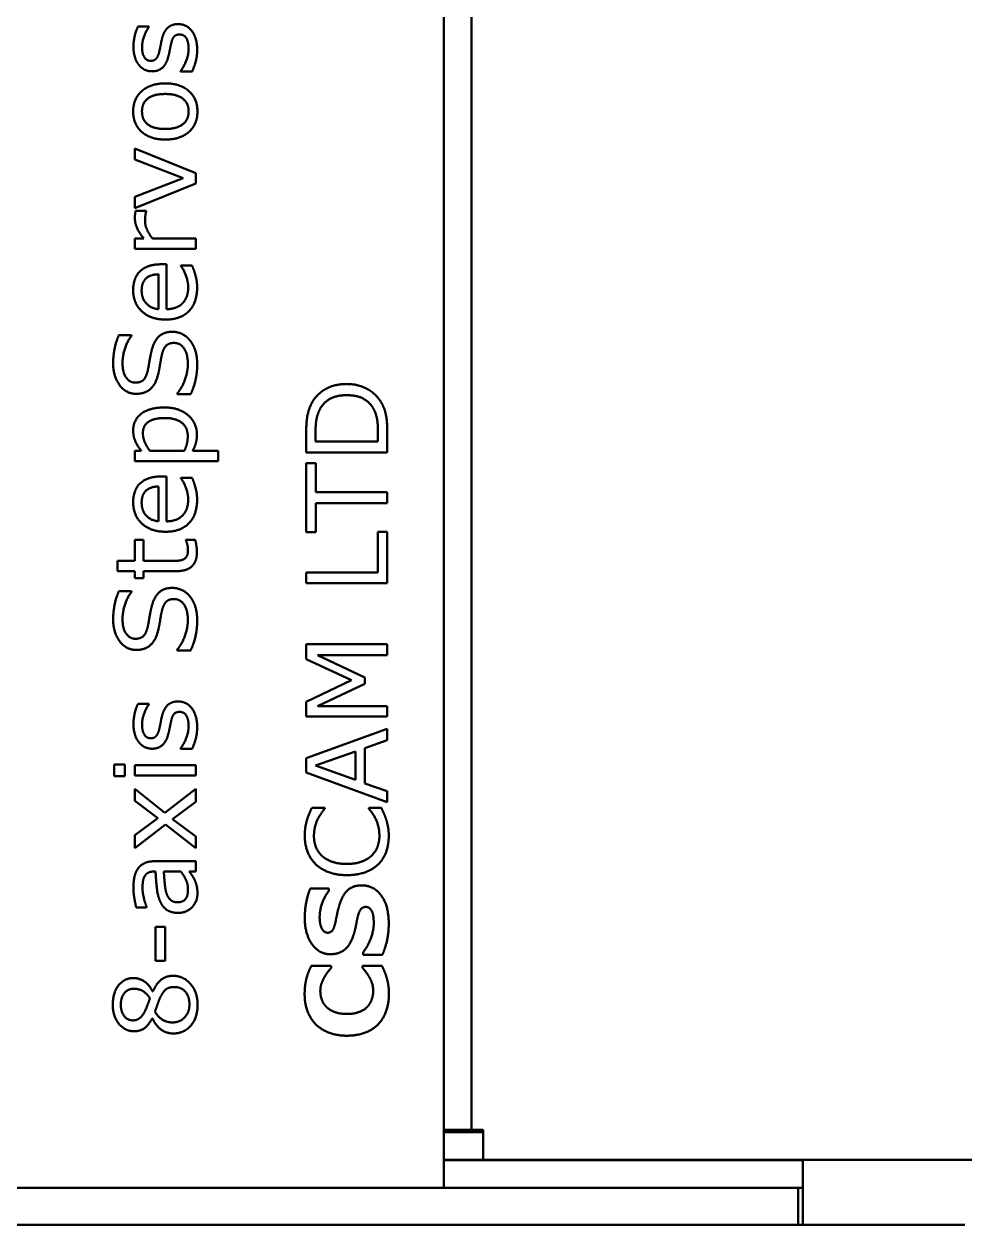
# Model space of a CAD drawing. Header units: millimetres. Extents: x 3100 to 5091, y 868 to 1900.
# Drawn here: x 3304.3 to 3344.9, y 1598.4 to 1650.3 of the extents above; entities that cross this region are included whole.
import ezdxf

# ---------------------------------------------------------------- set-up
doc = ezdxf.new("R2010")
doc.units = ezdxf.units.MM
doc.header["$LTSCALE"] = 1.8
doc.layers.add('외형선(ISO)', color=7, linetype='Continuous', lineweight=50)

msp = doc.modelspace()

# ---------------------------------------------------------------- linework, layer by layer
at = {"layer": '외형선(ISO)'}
for p, q in [((3322.44, 1687.934), (3322.44, 1604.534)), ((3323.64, 1687.934), (3323.64, 1604.534)), ((3309.711, 1650.168), (3309.24, 1650.168)), ((3309.711, 1650.145), (3309.711, 1650.168)), ((3311.077, 1648.243), (3311.077, 1648.22)), ((3311.077, 1648.22), (3311.574, 1648.22)), ((3309.106, 1644.894), (3309.106, 1644.431)), ((3311.731, 1643.831), (3309.106, 1644.894)), ((3309.106, 1644.431), (3311.194, 1643.625)), ((3311.194, 1643.625), (3309.106, 1642.808)), ((3311.731, 1643.388), (3311.731, 1643.831)), ((3309.106, 1642.331), (3311.731, 1643.388)), ((3309.106, 1642.808), (3309.106, 1642.331)), ((3309.588, 1642.208), (3309.134, 1642.208)), ((3309.588, 1642.185), (3309.588, 1642.208)), ((3309.106, 1641.011), (3309.106, 1640.568)), ((3309.494, 1641.011), (3309.106, 1641.011)), ((3311.731, 1641.011), (3309.868, 1641.011)), ((3311.731, 1640.568), (3311.731, 1641.011)), ((3309.106, 1640.568), (3311.731, 1640.568)), ((3310.126, 1639.468), (3310.126, 1637.963)), ((3310.463, 1639.9), (3310.223, 1639.9)), ((3310.463, 1637.963), (3310.463, 1639.9)), ((3311.088, 1639.848), (3311.088, 1639.825)), ((3311.571, 1639.848), (3311.088, 1639.848)), ((3308.963, 1636.848), (3308.414, 1636.848)), ((3308.963, 1636.814), (3308.963, 1636.848)), ((3310.931, 1634.323), (3310.931, 1634.288)), ((3310.931, 1634.288), (3311.514, 1634.288)), ((3316.904, 1632.244), (3316.904, 1632.681)), ((3319.598, 1632.681), (3319.598, 1632.244)), ((3316.501, 1632.653), (3316.501, 1631.778)), ((3319.598, 1632.244), (3316.904, 1632.244)), ((3320.001, 1631.778), (3320.001, 1632.661)), ((3309.106, 1631.851), (3309.106, 1631.408)), ((3309.38, 1631.851), (3309.106, 1631.851)), ((3311.24, 1631.851), (3309.751, 1631.851)), ((3312.7, 1631.851), (3311.6, 1631.851)), ((3312.7, 1631.408), (3312.7, 1631.851)), ((3316.501, 1631.778), (3320.001, 1631.778)), ((3309.106, 1631.408), (3312.7, 1631.408)), ((3316.501, 1631.31), (3316.501, 1628.341)), ((3316.915, 1631.31), (3316.501, 1631.31)), ((3316.915, 1630.058), (3316.915, 1631.31)), ((3310.463, 1630.74), (3310.223, 1630.74)), ((3310.463, 1628.803), (3310.463, 1630.74)), ((3311.088, 1630.688), (3311.088, 1630.665)), ((3311.571, 1630.688), (3311.088, 1630.688)), ((3310.126, 1630.308), (3310.126, 1628.803)), ((3320.001, 1630.058), (3316.915, 1630.058)), ((3316.915, 1629.593), (3320.001, 1629.593)), ((3316.915, 1628.341), (3316.915, 1629.593)), ((3320.001, 1629.593), (3320.001, 1630.058)), ((3316.501, 1628.341), (3316.915, 1628.341)), ((3319.587, 1628.347), (3319.587, 1626.598)), ((3320.001, 1628.347), (3319.587, 1628.347)), ((3320.001, 1626.133), (3320.001, 1628.347)), ((3309.106, 1628.005), (3309.106, 1627.097)), ((3309.477, 1628.005), (3309.106, 1628.005)), ((3309.477, 1627.097), (3309.477, 1628.005)), ((3311.311, 1628.005), (3311.311, 1627.983)), ((3311.708, 1628.005), (3311.311, 1628.005)), ((3308.351, 1627.097), (3308.351, 1626.654)), ((3309.106, 1627.097), (3308.351, 1627.097)), ((3310.674, 1627.097), (3309.477, 1627.097)), ((3308.351, 1626.654), (3309.106, 1626.654)), ((3309.106, 1626.654), (3309.106, 1626.357)), ((3309.477, 1626.654), (3310.874, 1626.654)), ((3309.477, 1626.357), (3309.477, 1626.654)), ((3316.501, 1626.598), (3316.501, 1626.133)), ((3319.587, 1626.598), (3316.501, 1626.598)), ((3309.106, 1626.357), (3309.477, 1626.357)), ((3316.501, 1626.133), (3320.001, 1626.133)), ((3308.963, 1625.791), (3308.414, 1625.791)), ((3308.963, 1625.757), (3308.963, 1625.791)), ((3316.501, 1623.498), (3316.501, 1622.853)), ((3320.001, 1623.498), (3316.501, 1623.498)), ((3320.001, 1623.033), (3320.001, 1623.498)), ((3310.931, 1623.265), (3310.931, 1623.231)), ((3310.931, 1623.231), (3311.514, 1623.231)), ((3316.501, 1622.853), (3318.45, 1621.95)), ((3316.987, 1623.033), (3320.001, 1623.033)), ((3319.038, 1622.061), (3316.987, 1623.033)), ((3318.45, 1621.95), (3316.501, 1621.018)), ((3319.038, 1621.784), (3319.038, 1622.061)), ((3316.987, 1620.818), (3319.038, 1621.784)), ((3309.711, 1620.925), (3309.24, 1620.925)), ((3309.711, 1620.903), (3309.711, 1620.925)), ((3316.501, 1621.018), (3316.501, 1620.384)), ((3320.001, 1620.818), (3316.987, 1620.818)), ((3320.001, 1620.384), (3320.001, 1620.818)), ((3316.501, 1620.384), (3320.001, 1620.384)), ((3320.001, 1619.853), (3316.501, 1618.578)), ((3320.001, 1619.358), (3320.001, 1619.853)), ((3319.03, 1619.016), (3320.001, 1619.358)), ((3311.077, 1619), (3311.077, 1618.977)), ((3311.077, 1618.977), (3311.574, 1618.977)), ((3316.907, 1618.256), (3318.627, 1618.87)), ((3318.627, 1618.87), (3318.627, 1617.638)), ((3319.03, 1617.493), (3319.03, 1619.016)), ((3308.208, 1618.305), (3308.208, 1617.805)), ((3308.666, 1618.305), (3308.208, 1618.305)), ((3308.666, 1617.805), (3308.666, 1618.305)), ((3309.106, 1618.277), (3309.106, 1617.834)), ((3311.731, 1618.277), (3309.106, 1618.277)), ((3311.731, 1617.834), (3311.731, 1618.277)), ((3316.501, 1618.578), (3316.501, 1617.956)), ((3318.627, 1617.638), (3316.907, 1618.256)), ((3308.208, 1617.805), (3308.666, 1617.805)), ((3309.106, 1617.834), (3311.731, 1617.834)), ((3316.501, 1617.956), (3320.001, 1616.681)), ((3309.106, 1617.251), (3309.106, 1616.737)), ((3310.397, 1616.22), (3309.106, 1617.251)), ((3311.731, 1617.251), (3310.397, 1616.22)), ((3311.731, 1616.691), (3311.731, 1617.251)), ((3320.001, 1617.153), (3319.03, 1617.493)), ((3320.001, 1616.681), (3320.001, 1617.153)), ((3309.106, 1616.737), (3310.097, 1615.994)), ((3310.723, 1615.951), (3311.731, 1616.691)), ((3317.298, 1616.433), (3316.747, 1616.433)), ((3317.298, 1616.398), (3317.298, 1616.433)), ((3319.201, 1616.433), (3319.201, 1616.398)), ((3319.747, 1616.433), (3319.201, 1616.433)), ((3310.097, 1615.994), (3309.106, 1615.257)), ((3309.106, 1614.697), (3310.423, 1615.711)), ((3310.423, 1615.711), (3311.731, 1614.688)), ((3311.731, 1615.203), (3310.723, 1615.951)), ((3309.106, 1615.257), (3309.106, 1614.697)), ((3311.731, 1614.688), (3311.731, 1615.203)), ((3311.731, 1614.128), (3309.948, 1614.128)), ((3311.731, 1613.685), (3311.731, 1614.128)), ((3309.928, 1613.685), (3309.997, 1613.685)), ((3310.354, 1613.685), (3311.088, 1613.685)), ((3311.454, 1613.685), (3311.731, 1613.685)), ((3317.478, 1612.947), (3316.673, 1612.947)), ((3317.478, 1612.85), (3317.478, 1612.947)), ((3309.163, 1612.131), (3309.611, 1612.131)), ((3309.611, 1612.131), (3309.611, 1612.154)), ((3309.988, 1611.294), (3309.988, 1609.828)), ((3310.414, 1611.294), (3309.988, 1611.294)), ((3310.414, 1609.828), (3310.414, 1611.294)), ((3318.955, 1610.196), (3318.955, 1610.096)), ((3318.955, 1610.096), (3319.793, 1610.096)), ((3309.988, 1609.828), (3310.414, 1609.828)), ((3317.573, 1609.621), (3316.724, 1609.621)), ((3317.573, 1609.518), (3317.573, 1609.621)), ((3318.933, 1609.621), (3318.933, 1609.527)), ((3319.77, 1609.621), (3318.933, 1609.621)), ((3309.883, 1608.505), (3309.868, 1608.505)), ((3309.848, 1607.343), (3309.863, 1607.343)), ((3322.44, 1603.334), (3322.44, 1604.534)), ((3323.64, 1604.534), (3323.64, 1602.534)), ((3322.44, 1603.334), (3322.44, 1600.026)), ((3322.44, 1602.534), (3323.64, 1602.534)), ((3322.44, 1602.434), (3324.14, 1602.434)), ((3323.64, 1602.534), (3324.14, 1602.534)), ((3324.14, 1601.234), (3324.14, 1602.534)), ((3324.14, 1601.234), (3322.44, 1601.234)), ((3322.44, 1601.226), (3337.94, 1601.226)), ((3350.14, 1601.234), (3324.14, 1601.234)), ((3337.94, 1601.234), (3337.94, 1599.426)), ((3286.44, 1600.026), (3322.44, 1600.026)), ((3337.74, 1600.026), (3322.44, 1600.026)), ((3337.74, 1599.426), (3337.74, 1600.026)), ((3337.74, 1600.026), (3337.94, 1600.026)), ((3337.74, 1599.426), (3337.74, 1598.426)), ((3337.94, 1598.426), (3337.94, 1599.426)), ((3295.14, 1598.426), (3337.74, 1598.426)), ((3337.94, 1598.426), (3337.74, 1598.426)), ((3337.94, 1598.426), (3344.94, 1598.426))]:
    msp.add_line(p, q, dxfattribs=at)
for points in [[(3309.24, 1650.168), (3309.157, 1650.008), (3309.043, 1649.525), (3309.043, 1649.291)], [(3309.414, 1649.26), (3309.414, 1649.491), (3309.586, 1649.977), (3309.711, 1650.145)], [(3310.514, 1650.105), (3310.343, 1649.937), (3310.271, 1649.628)], [(3310.974, 1650.271), (3310.688, 1650.271), (3310.514, 1650.105)], [(3310.794, 1649.731), (3310.874, 1649.82), (3311.031, 1649.82)], [(3311.794, 1649.163), (3311.794, 1649.677), (3311.334, 1650.271), (3310.974, 1650.271)], [(3311.031, 1649.82), (3311.234, 1649.82), (3311.423, 1649.491), (3311.423, 1649.2)], [(3309.043, 1649.291), (3309.043, 1649.04), (3309.171, 1648.634), (3309.283, 1648.503)], [(3310.271, 1649.628), (3310.248, 1649.528), (3310.191, 1649.225), (3310.163, 1649.103)], [(3310.548, 1648.865), (3310.583, 1648.991), (3310.637, 1649.294), (3310.66, 1649.388)], [(3310.66, 1649.388), (3310.717, 1649.64), (3310.794, 1649.731)], [(3309.786, 1648.683), (3309.6, 1648.683), (3309.414, 1649.017), (3309.414, 1649.26)], [(3310.028, 1648.783), (3309.948, 1648.683), (3309.786, 1648.683)], [(3309.843, 1648.231), (3310.103, 1648.231), (3310.457, 1648.52), (3310.548, 1648.865)], [(3310.163, 1649.103), (3310.111, 1648.883), (3310.028, 1648.783)], [(3311.423, 1649.2), (3311.423, 1648.965), (3311.237, 1648.451), (3311.077, 1648.243)], [(3311.574, 1648.22), (3311.654, 1648.385), (3311.794, 1648.871), (3311.794, 1649.163)], [(3309.283, 1648.503), (3309.394, 1648.365), (3309.683, 1648.231), (3309.843, 1648.231)], [(3310.42, 1647.711), (3309.777, 1647.711), (3309.031, 1647.051), (3309.031, 1646.5)], [(3311.806, 1646.5), (3311.806, 1647.051), (3311.063, 1647.711), (3310.42, 1647.711)], [(3309.411, 1646.5), (3309.411, 1646.854), (3309.908, 1647.254), (3310.42, 1647.254)], [(3310.42, 1647.254), (3310.92, 1647.254), (3311.426, 1646.851), (3311.426, 1646.5)], [(3309.031, 1646.5), (3309.031, 1645.943), (3309.777, 1645.285), (3310.42, 1645.285)], [(3310.42, 1645.743), (3309.908, 1645.743), (3309.411, 1646.14), (3309.411, 1646.5)], [(3311.426, 1646.5), (3311.426, 1646.143), (3310.914, 1645.743), (3310.42, 1645.743)], [(3310.42, 1645.285), (3311.063, 1645.285), (3311.806, 1645.943), (3311.806, 1646.5)], [(3309.134, 1642.208), (3309.117, 1642.105), (3309.106, 1642.003), (3309.106, 1641.885)], [(3309.543, 1641.774), (3309.543, 1641.9), (3309.566, 1642.085), (3309.588, 1642.185)], [(3309.106, 1641.885), (3309.106, 1641.677), (3309.283, 1641.274), (3309.494, 1641.011)], [(3309.868, 1641.011), (3309.723, 1641.188), (3309.543, 1641.568), (3309.543, 1641.774)], [(3310.223, 1639.9), (3309.651, 1639.9), (3309.031, 1639.323), (3309.031, 1638.791)], [(3309.397, 1638.768), (3309.397, 1639.12), (3309.777, 1639.465), (3310.126, 1639.468)], [(3311.088, 1639.825), (3311.191, 1639.708), (3311.406, 1639.165), (3311.406, 1638.897)], [(3311.791, 1638.903), (3311.791, 1639.16), (3311.666, 1639.625), (3311.571, 1639.848)], [(3310.431, 1637.514), (3311.083, 1637.514), (3311.791, 1638.248), (3311.791, 1638.903)], [(3311.406, 1638.897), (3311.406, 1638.694), (3311.291, 1638.357), (3311.18, 1638.237)], [(3309.031, 1638.791), (3309.031, 1638.217), (3309.788, 1637.514), (3310.431, 1637.514)], [(3310.126, 1637.963), (3309.814, 1637.991), (3309.397, 1638.411), (3309.397, 1638.768)], [(3311.18, 1638.237), (3311.066, 1638.108), (3310.706, 1637.963), (3310.463, 1637.963)], [(3308.414, 1636.848), (3308.308, 1636.611), (3308.168, 1635.994), (3308.168, 1635.625)], [(3310.731, 1636.988), (3310.357, 1636.988), (3309.937, 1636.594), (3309.834, 1636.203)], [(3311.474, 1636.625), (3311.337, 1636.797), (3310.937, 1636.988), (3310.731, 1636.988)], [(3308.571, 1635.62), (3308.571, 1635.963), (3308.794, 1636.614), (3308.963, 1636.814)], [(3310.283, 1636.043), (3310.346, 1636.277), (3310.566, 1636.505), (3310.797, 1636.505)], [(3310.797, 1636.505), (3311.068, 1636.505), (3311.391, 1636.023), (3311.391, 1635.591)], [(3311.794, 1635.585), (3311.794, 1635.937), (3311.626, 1636.437), (3311.474, 1636.625)], [(3309.834, 1636.203), (3309.786, 1636.008), (3309.691, 1635.454), (3309.657, 1635.303)], [(3310.128, 1635.225), (3310.174, 1635.454), (3310.237, 1635.868), (3310.283, 1636.043)], [(3308.168, 1635.625), (3308.168, 1635.051), (3308.731, 1634.308), (3309.168, 1634.308)], [(3309.126, 1634.791), (3308.88, 1634.791), (3308.571, 1635.245), (3308.571, 1635.62)], [(3309.657, 1635.303), (3309.591, 1635.017), (3309.343, 1634.791), (3309.126, 1634.791)], [(3311.391, 1635.591), (3311.391, 1635.283), (3311.151, 1634.588), (3310.931, 1634.323)], [(3311.514, 1634.288), (3311.654, 1634.6), (3311.794, 1635.205), (3311.794, 1635.585)], [(3309.168, 1634.308), (3309.551, 1634.308), (3310.028, 1634.757), (3310.128, 1635.225)], [(3318.255, 1634.733), (3317.744, 1634.733), (3317.001, 1634.333), (3316.778, 1633.976)], [(3317.113, 1633.678), (3317.275, 1633.964), (3317.838, 1634.25), (3318.247, 1634.25)], [(3318.247, 1634.25), (3318.655, 1634.25), (3319.198, 1633.99), (3319.367, 1633.727)], [(3319.721, 1633.973), (3319.507, 1634.318), (3318.733, 1634.733), (3318.255, 1634.733)], [(3310.386, 1633.72), (3309.748, 1633.72), (3309.031, 1633.191), (3309.031, 1632.717)], [(3311.417, 1633.368), (3311.234, 1633.537), (3310.706, 1633.72), (3310.386, 1633.72)], [(3316.778, 1633.976), (3316.65, 1633.767), (3316.501, 1633.164), (3316.501, 1632.653)], [(3319.367, 1633.727), (3319.501, 1633.518), (3319.598, 1633.018), (3319.598, 1632.681)], [(3320.001, 1632.661), (3320.001, 1633.144), (3319.87, 1633.733), (3319.721, 1633.973)], [(3309.451, 1632.603), (3309.451, 1632.94), (3309.923, 1633.263), (3310.397, 1633.263)], [(3310.397, 1633.263), (3310.886, 1633.263), (3311.386, 1632.848), (3311.386, 1632.48)], [(3311.783, 1632.56), (3311.783, 1632.794), (3311.591, 1633.214), (3311.417, 1633.368)], [(3316.904, 1632.681), (3316.904, 1633.007), (3316.995, 1633.473), (3317.113, 1633.678)], [(3309.031, 1632.717), (3309.031, 1632.468), (3309.231, 1632.028), (3309.38, 1631.851)], [(3309.751, 1631.851), (3309.617, 1632.028), (3309.451, 1632.411), (3309.451, 1632.603)], [(3311.386, 1632.48), (3311.386, 1632.308), (3311.326, 1632.04), (3311.24, 1631.851)], [(3311.6, 1631.851), (3311.694, 1632.023), (3311.783, 1632.354), (3311.783, 1632.56)], [(3310.223, 1630.74), (3309.651, 1630.74), (3309.031, 1630.163), (3309.031, 1629.631)], [(3311.088, 1630.665), (3311.191, 1630.548), (3311.406, 1630.005), (3311.406, 1629.737)], [(3311.791, 1629.743), (3311.791, 1630), (3311.666, 1630.465), (3311.571, 1630.688)], [(3309.397, 1629.608), (3309.397, 1629.96), (3309.777, 1630.305), (3310.126, 1630.308)], [(3309.031, 1629.631), (3309.031, 1629.057), (3309.788, 1628.354), (3310.431, 1628.354)], [(3310.126, 1628.803), (3309.814, 1628.831), (3309.397, 1629.251), (3309.397, 1629.608)], [(3310.431, 1628.354), (3311.083, 1628.354), (3311.791, 1629.088), (3311.791, 1629.743)], [(3311.406, 1629.737), (3311.406, 1629.534), (3311.291, 1629.197), (3311.18, 1629.077)], [(3311.18, 1629.077), (3311.066, 1628.948), (3310.706, 1628.803), (3310.463, 1628.803)], [(3311.397, 1627.588), (3311.397, 1627.403), (3311.311, 1627.223), (3311.217, 1627.171)], [(3311.311, 1627.983), (3311.331, 1627.931), (3311.397, 1627.697), (3311.397, 1627.588)], [(3311.783, 1627.474), (3311.783, 1627.588), (3311.74, 1627.88), (3311.708, 1628.005)], [(3311.217, 1627.171), (3311.114, 1627.117), (3310.883, 1627.097), (3310.674, 1627.097)], [(3310.874, 1626.654), (3311.351, 1626.654), (3311.783, 1627.071), (3311.783, 1627.474)], [(3308.414, 1625.791), (3308.308, 1625.554), (3308.168, 1624.937), (3308.168, 1624.568)], [(3308.571, 1624.563), (3308.571, 1624.905), (3308.794, 1625.557), (3308.963, 1625.757)], [(3310.731, 1625.931), (3310.357, 1625.931), (3309.937, 1625.537), (3309.834, 1625.145)], [(3310.283, 1624.985), (3310.346, 1625.22), (3310.566, 1625.448), (3310.797, 1625.448)], [(3311.474, 1625.568), (3311.337, 1625.74), (3310.937, 1625.931), (3310.731, 1625.931)], [(3310.797, 1625.448), (3311.068, 1625.448), (3311.391, 1624.965), (3311.391, 1624.534)], [(3311.794, 1624.528), (3311.794, 1624.88), (3311.626, 1625.38), (3311.474, 1625.568)], [(3309.834, 1625.145), (3309.786, 1624.951), (3309.691, 1624.397), (3309.657, 1624.245)], [(3310.128, 1624.168), (3310.174, 1624.397), (3310.237, 1624.811), (3310.283, 1624.985)], [(3308.168, 1624.568), (3308.168, 1623.994), (3308.731, 1623.251), (3309.168, 1623.251)], [(3309.126, 1623.734), (3308.88, 1623.734), (3308.571, 1624.188), (3308.571, 1624.563)], [(3311.391, 1624.534), (3311.391, 1624.225), (3311.151, 1623.531), (3310.931, 1623.265)], [(3311.514, 1623.231), (3311.654, 1623.543), (3311.794, 1624.148), (3311.794, 1624.528)], [(3309.657, 1624.245), (3309.591, 1623.96), (3309.343, 1623.734), (3309.126, 1623.734)], [(3309.168, 1623.251), (3309.551, 1623.251), (3310.028, 1623.7), (3310.128, 1624.168)], [(3309.24, 1620.925), (3309.157, 1620.765), (3309.043, 1620.283), (3309.043, 1620.048)], [(3309.414, 1620.017), (3309.414, 1620.248), (3309.586, 1620.734), (3309.711, 1620.903)], [(3310.514, 1620.863), (3310.343, 1620.694), (3310.271, 1620.385)], [(3310.974, 1621.028), (3310.688, 1621.028), (3310.514, 1620.863)], [(3311.794, 1619.92), (3311.794, 1620.434), (3311.334, 1621.028), (3310.974, 1621.028)], [(3310.271, 1620.385), (3310.248, 1620.285), (3310.191, 1619.983), (3310.163, 1619.86)], [(3310.66, 1620.145), (3310.717, 1620.397), (3310.794, 1620.488)], [(3310.794, 1620.488), (3310.874, 1620.577), (3311.031, 1620.577)], [(3311.031, 1620.577), (3311.234, 1620.577), (3311.423, 1620.248), (3311.423, 1619.957)], [(3309.043, 1620.048), (3309.043, 1619.797), (3309.171, 1619.391), (3309.283, 1619.26)], [(3309.786, 1619.44), (3309.6, 1619.44), (3309.414, 1619.774), (3309.414, 1620.017)], [(3310.163, 1619.86), (3310.111, 1619.64), (3310.028, 1619.54)], [(3310.548, 1619.623), (3310.583, 1619.748), (3310.637, 1620.051), (3310.66, 1620.145)], [(3311.423, 1619.957), (3311.423, 1619.723), (3311.237, 1619.208), (3311.077, 1619)], [(3311.574, 1618.977), (3311.654, 1619.143), (3311.794, 1619.628), (3311.794, 1619.92)], [(3309.283, 1619.26), (3309.394, 1619.123), (3309.683, 1618.988), (3309.843, 1618.988)], [(3310.028, 1619.54), (3309.948, 1619.44), (3309.786, 1619.44)], [(3309.843, 1618.988), (3310.103, 1618.988), (3310.457, 1619.277), (3310.548, 1619.623)], [(3316.747, 1616.433), (3316.575, 1616.09), (3316.438, 1615.527), (3316.438, 1615.247)], [(3316.835, 1615.216), (3316.835, 1615.538), (3317.055, 1616.107), (3317.298, 1616.398)], [(3319.201, 1616.398), (3319.43, 1616.144), (3319.661, 1615.556), (3319.661, 1615.218)], [(3319.955, 1615.924), (3319.901, 1616.096), (3319.804, 1616.304), (3319.747, 1616.433)], [(3320.064, 1615.244), (3320.064, 1615.444), (3320.001, 1615.781), (3319.955, 1615.924)], [(3316.438, 1615.247), (3316.438, 1614.861), (3316.678, 1614.227), (3316.907, 1614.004)], [(3317.187, 1614.356), (3317.007, 1614.524), (3316.835, 1614.95), (3316.835, 1615.216)], [(3319.661, 1615.218), (3319.661, 1614.976), (3319.495, 1614.536), (3319.321, 1614.37)], [(3319.621, 1614.01), (3319.85, 1614.238), (3320.064, 1614.861), (3320.064, 1615.244)], [(3309.948, 1614.128), (3309.697, 1614.128), (3309.354, 1613.974), (3309.246, 1613.825)], [(3318.255, 1614.013), (3317.901, 1614.013), (3317.364, 1614.193), (3317.187, 1614.356)], [(3319.321, 1614.37), (3319.153, 1614.213), (3318.624, 1614.013), (3318.255, 1614.013)], [(3318.255, 1613.53), (3318.71, 1613.53), (3319.398, 1613.784), (3319.621, 1614.01)], [(3309.246, 1613.825), (3309.134, 1613.674), (3309.043, 1613.263), (3309.043, 1612.985)], [(3309.526, 1613.483), (3309.583, 1613.58), (3309.78, 1613.685), (3309.928, 1613.685)], [(3309.997, 1613.685), (3310.017, 1613.3), (3310.091, 1612.631), (3310.197, 1612.391)], [(3310.457, 1612.78), (3310.414, 1612.94), (3310.366, 1613.485), (3310.354, 1613.685)], [(3311.088, 1613.685), (3311.214, 1613.523), (3311.397, 1613.137), (3311.397, 1612.905)], [(3311.68, 1613.334), (3311.637, 1613.428), (3311.494, 1613.628), (3311.454, 1613.685)], [(3316.907, 1614.004), (3317.141, 1613.776), (3317.821, 1613.53), (3318.255, 1613.53)], [(3309.043, 1612.985), (3309.043, 1612.748), (3309.128, 1612.26), (3309.163, 1612.131)], [(3309.434, 1612.983), (3309.434, 1613.125), (3309.471, 1613.388), (3309.526, 1613.483)], [(3309.611, 1612.154), (3309.526, 1612.383), (3309.434, 1612.808), (3309.434, 1612.983)], [(3311.806, 1612.745), (3311.806, 1612.937), (3311.731, 1613.223), (3311.68, 1613.334)], [(3318.901, 1613.087), (3318.538, 1613.087), (3318.087, 1612.704), (3317.953, 1612.301)], [(3320.064, 1611.458), (3320.064, 1612.21), (3319.418, 1613.087), (3318.901, 1613.087)], [(3310.943, 1612.357), (3310.74, 1612.357), (3310.511, 1612.591), (3310.457, 1612.78)], [(3311.397, 1612.905), (3311.397, 1612.628), (3311.168, 1612.357), (3310.943, 1612.357)], [(3310.971, 1611.9), (3311.334, 1611.9), (3311.806, 1612.391), (3311.806, 1612.745)], [(3316.673, 1612.947), (3316.573, 1612.701), (3316.438, 1612.027), (3316.438, 1611.681)], [(3317.081, 1611.707), (3317.081, 1612.027), (3317.31, 1612.638), (3317.478, 1612.85)], [(3310.197, 1612.391), (3310.303, 1612.154), (3310.671, 1611.9), (3310.971, 1611.9)], [(3317.953, 1612.301), (3317.887, 1612.098), (3317.813, 1611.741), (3317.773, 1611.55)], [(3318.735, 1611.776), (3318.781, 1611.964), (3318.947, 1612.158), (3319.064, 1612.158)], [(3319.064, 1612.158), (3319.187, 1612.158), (3319.315, 1612.024), (3319.358, 1611.921)], [(3316.438, 1611.681), (3316.438, 1610.993), (3317.055, 1610.116), (3317.544, 1610.116)], [(3317.155, 1611.267), (3317.113, 1611.37), (3317.081, 1611.593), (3317.081, 1611.707)], [(3317.773, 1611.55), (3317.713, 1611.256), (3317.564, 1611.044), (3317.424, 1611.044)], [(3318.544, 1610.944), (3318.607, 1611.138), (3318.69, 1611.578), (3318.735, 1611.776)], [(3319.418, 1611.487), (3319.418, 1611.167), (3319.178, 1610.473), (3318.955, 1610.196)], [(3319.358, 1611.921), (3319.39, 1611.836), (3319.418, 1611.57), (3319.418, 1611.487)], [(3319.793, 1610.096), (3319.913, 1610.378), (3320.064, 1611.024), (3320.064, 1611.458)], [(3317.424, 1611.044), (3317.333, 1611.044), (3317.19, 1611.176), (3317.155, 1611.267)], [(3317.544, 1610.116), (3317.91, 1610.116), (3318.401, 1610.504), (3318.544, 1610.944)], [(3316.724, 1609.621), (3316.678, 1609.524), (3316.567, 1609.27), (3316.521, 1609.113)], [(3317.287, 1609.127), (3317.361, 1609.253), (3317.515, 1609.453), (3317.573, 1609.518)], [(3318.933, 1609.527), (3318.99, 1609.464), (3319.144, 1609.267), (3319.21, 1609.153)], [(3319.97, 1609.118), (3319.93, 1609.25), (3319.827, 1609.49), (3319.77, 1609.621)], [(3309.043, 1609.088), (3308.654, 1609.088), (3308.151, 1608.463), (3308.151, 1607.94)], [(3309.868, 1608.505), (3309.737, 1608.791), (3309.28, 1609.088), (3309.043, 1609.088)], [(3310.757, 1609.183), (3310.437, 1609.183), (3310.023, 1608.834), (3309.883, 1608.505)], [(3311.811, 1607.94), (3311.811, 1608.474), (3311.208, 1609.183), (3310.757, 1609.183)], [(3316.521, 1609.113), (3316.481, 1608.961), (3316.433, 1608.607), (3316.433, 1608.387)], [(3317.11, 1608.524), (3317.11, 1608.696), (3317.213, 1608.996), (3317.287, 1609.127)], [(3319.21, 1609.153), (3319.295, 1609.016), (3319.393, 1608.693), (3319.393, 1608.53)], [(3320.07, 1608.384), (3320.07, 1608.647), (3320.018, 1608.947), (3319.97, 1609.118)], [(3308.497, 1607.937), (3308.497, 1608.237), (3308.794, 1608.625), (3309.046, 1608.625)], [(3309.046, 1608.625), (3309.266, 1608.625), (3309.6, 1608.445), (3309.754, 1608.214)], [(3310.191, 1608.231), (3310.323, 1608.508), (3310.583, 1608.7), (3310.8, 1608.7)], [(3310.8, 1608.7), (3311.108, 1608.7), (3311.46, 1608.288), (3311.46, 1607.945)], [(3316.433, 1608.387), (3316.433, 1607.987), (3316.687, 1607.313), (3316.918, 1607.084)], [(3317.367, 1607.847), (3317.23, 1607.99), (3317.11, 1608.336), (3317.11, 1608.524)], [(3319.393, 1608.53), (3319.393, 1608.358), (3319.281, 1608.004), (3319.153, 1607.861)], [(3319.613, 1607.096), (3319.838, 1607.333), (3320.07, 1607.993), (3320.07, 1608.384)], [(3308.151, 1607.94), (3308.151, 1607.437), (3308.677, 1606.788), (3309.074, 1606.788)], [(3309.02, 1607.26), (3308.78, 1607.26), (3308.497, 1607.64), (3308.497, 1607.937)], [(3309.754, 1608.214), (3309.708, 1608.057), (3309.574, 1607.731), (3309.531, 1607.643)], [(3309.971, 1607.637), (3310.051, 1607.857), (3310.14, 1608.12), (3310.191, 1608.231)], [(3311.46, 1607.945), (3311.46, 1607.608), (3311.046, 1607.171), (3310.728, 1607.171)], [(3310.766, 1606.694), (3311.223, 1606.694), (3311.811, 1607.368), (3311.811, 1607.94)], [(3318.258, 1607.536), (3317.944, 1607.536), (3317.501, 1607.707), (3317.367, 1607.847)], [(3319.153, 1607.861), (3319.027, 1607.721), (3318.587, 1607.536), (3318.258, 1607.536)], [(3309.531, 1607.643), (3309.434, 1607.451), (3309.188, 1607.26), (3309.02, 1607.26)], [(3309.074, 1606.788), (3309.34, 1606.788), (3309.697, 1607.06), (3309.848, 1607.343)], [(3309.863, 1607.343), (3310, 1607.034), (3310.474, 1606.694), (3310.766, 1606.694)], [(3310.728, 1607.171), (3310.48, 1607.171), (3310.086, 1607.428), (3309.971, 1607.637)], [(3316.918, 1607.084), (3317.161, 1606.847), (3317.838, 1606.598), (3318.255, 1606.598)], [(3318.255, 1606.598), (3318.701, 1606.598), (3319.384, 1606.858), (3319.613, 1607.096)]]:
    msp.add_open_spline(points, degree=2, dxfattribs=at)

doc.saveas('drawing.dxf')
